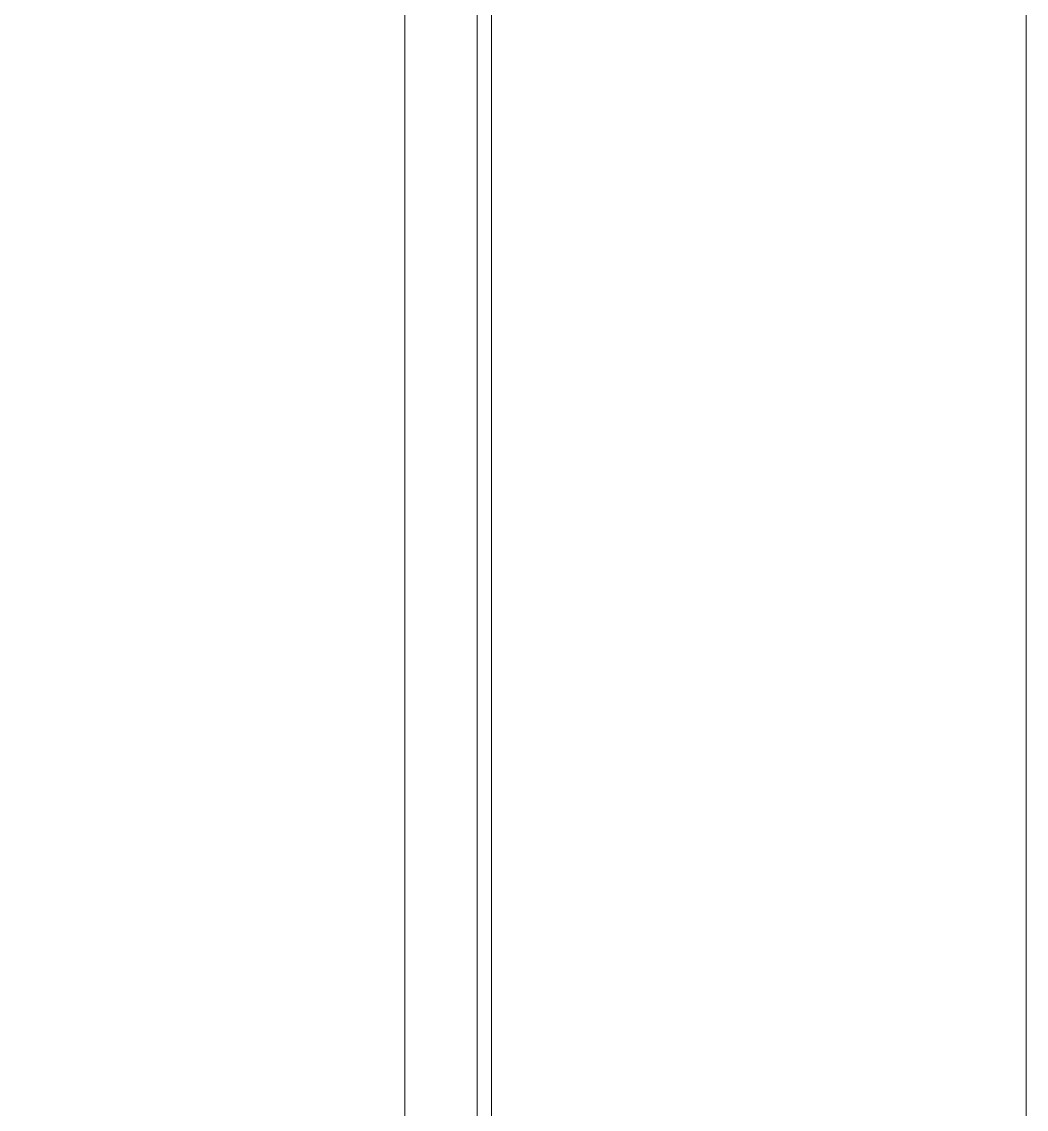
# Model space of a CAD drawing. Header units: millimetres. Extents: x -116965 to 323937, y 291661 to 566926.
# Drawn here: x -30684.8 to -30337.3, y 302332.5 to 302708.8 of the extents above; entities that cross this region are included whole.
import ezdxf

# ---------------------------------------------------------------- set-up
doc = ezdxf.new("R2010")
doc.units = ezdxf.units.MM
doc.layers.get('0').update_dxf_attribs({"lineweight": 18})
doc.layers.add('hw_Text', color=7, linetype='Continuous', lineweight=13)

# ---------------------------------------------------------------- blocks, each defined once
blk = doc.blocks.new('*U1616')
for p, q in [((1100, 2100), (1100, 100)), ((1285, 2100), (1285, 100))]:
    blk.add_line(p, q)
blk = doc.blocks.new('*U1570')
blk.add_lwpolyline([(0, 0), (670, 0), (670, 2000), (0, 2000)])
blk = doc.blocks.new('*U1571')
blk.add_line((0, 0), (0, 2000))
blk.add_lwpolyline([(0, 0), (-190, 0), (-190, 2000), (0, 2000)])

msp = doc.modelspace()

# ---------------------------------------------------------------- block references
msp.add_blockref('*U1616', (-31622.31856, 301777.564632))

# ---------------------------------------------------------------- next in the draw order: block references
at = {"layer": 'hw_Text'}
for name, p in [('*U1570', (-31222.31856, 301877.564632)), ('*U1571', (-30337.31856, 301877.564632))]:
    msp.add_blockref(name, p, dxfattribs=at)

doc.saveas('drawing.dxf')
